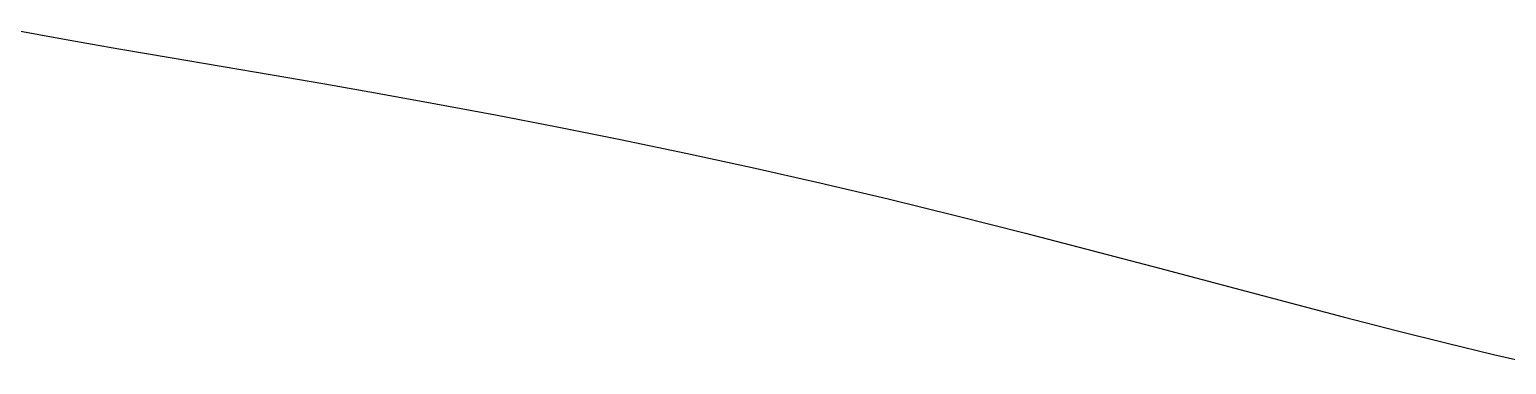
# Model space of a CAD drawing. Header units: millimetres. Extents: x 104198 to 1296755, y -81101 to 81453.
# Drawn here: x 591487.9 to 591580.8, y -26071.6 to -26050.6 of the extents above; entities that cross this region are included whole.
import ezdxf

# ---------------------------------------------------------------- set-up
doc = ezdxf.new("R2010")
doc.units = ezdxf.units.MM
doc.linetypes.add('HIDDEN2', pattern=[0.1875, 0.125, -0.0625])

# ---------------------------------------------------------------- blocks, each defined once
blk = doc.blocks.new('hgfhdrht')
at = {"color": 250, "linetype": 'HIDDEN2', "ltscale": 600}
for p, q in [((591486.802, -31056.85, 0), (591490.243, -31057.478, 0)), ((591490.243, -31057.478, 0), (591493.552, -31058.06, 0)), ((591493.552, -31058.06, 0), (591496.781, -31058.612, 0)), ((591496.781, -31058.612, 0), (591499.981, -31059.152, 0)), ((591499.981, -31059.152, 0), (591503.203, -31059.695, 0)), ((591503.203, -31059.695, 0), (591506.498, -31060.258, 0)), ((591506.498, -31060.258, 0), (591509.916, -31060.856, 0)), ((591509.916, -31060.856, 0), (591513.498, -31061.503, 0)), ((591513.498, -31061.503, 0), (591517.237, -31062.202, 0)), ((591517.237, -31062.202, 0), (591521.114, -31062.953, 0)), ((591521.114, -31062.953, 0), (591525.111, -31063.756, 0)), ((591525.111, -31063.756, 0), (591529.21, -31064.61, 0)), ((591529.21, -31064.61, 0), (591533.393, -31065.516, 0)), ((591533.393, -31065.516, 0), (591537.642, -31066.474, 0)), ((591537.642, -31066.474, 0), (591541.938, -31067.484, 0)), ((591541.938, -31067.484, 0), (591546.259, -31068.542, 0)), ((591546.259, -31068.542, 0), (591550.57, -31069.632, 0)), ((591550.57, -31069.632, 0), (591554.829, -31070.736, 0)), ((591554.829, -31070.736, 0), (591558.998, -31071.833, 0)), ((591558.998, -31071.833, 0), (591563.035, -31072.904, 0)), ((591563.035, -31072.904, 0), (591566.901, -31073.93, 0)), ((591566.901, -31073.93, 0), (591570.556, -31074.891, 0)), ((591570.556, -31074.891, 0), (591573.959, -31075.768, 0)), ((591573.959, -31075.768, 0), (591577.09, -31076.548, 0)), ((591577.09, -31076.548, 0), (591580.002, -31077.243, 0)), ((591580.002, -31077.243, 0), (591582.768, -31077.875, 0))]:
    blk.add_line(p, q, dxfattribs=at)

msp = doc.modelspace()

# ---------------------------------------------------------------- block references
at = {"color": 2}
msp.add_blockref('hgfhdrht', (0, 5006.229), dxfattribs=at)

doc.saveas('drawing.dxf')
